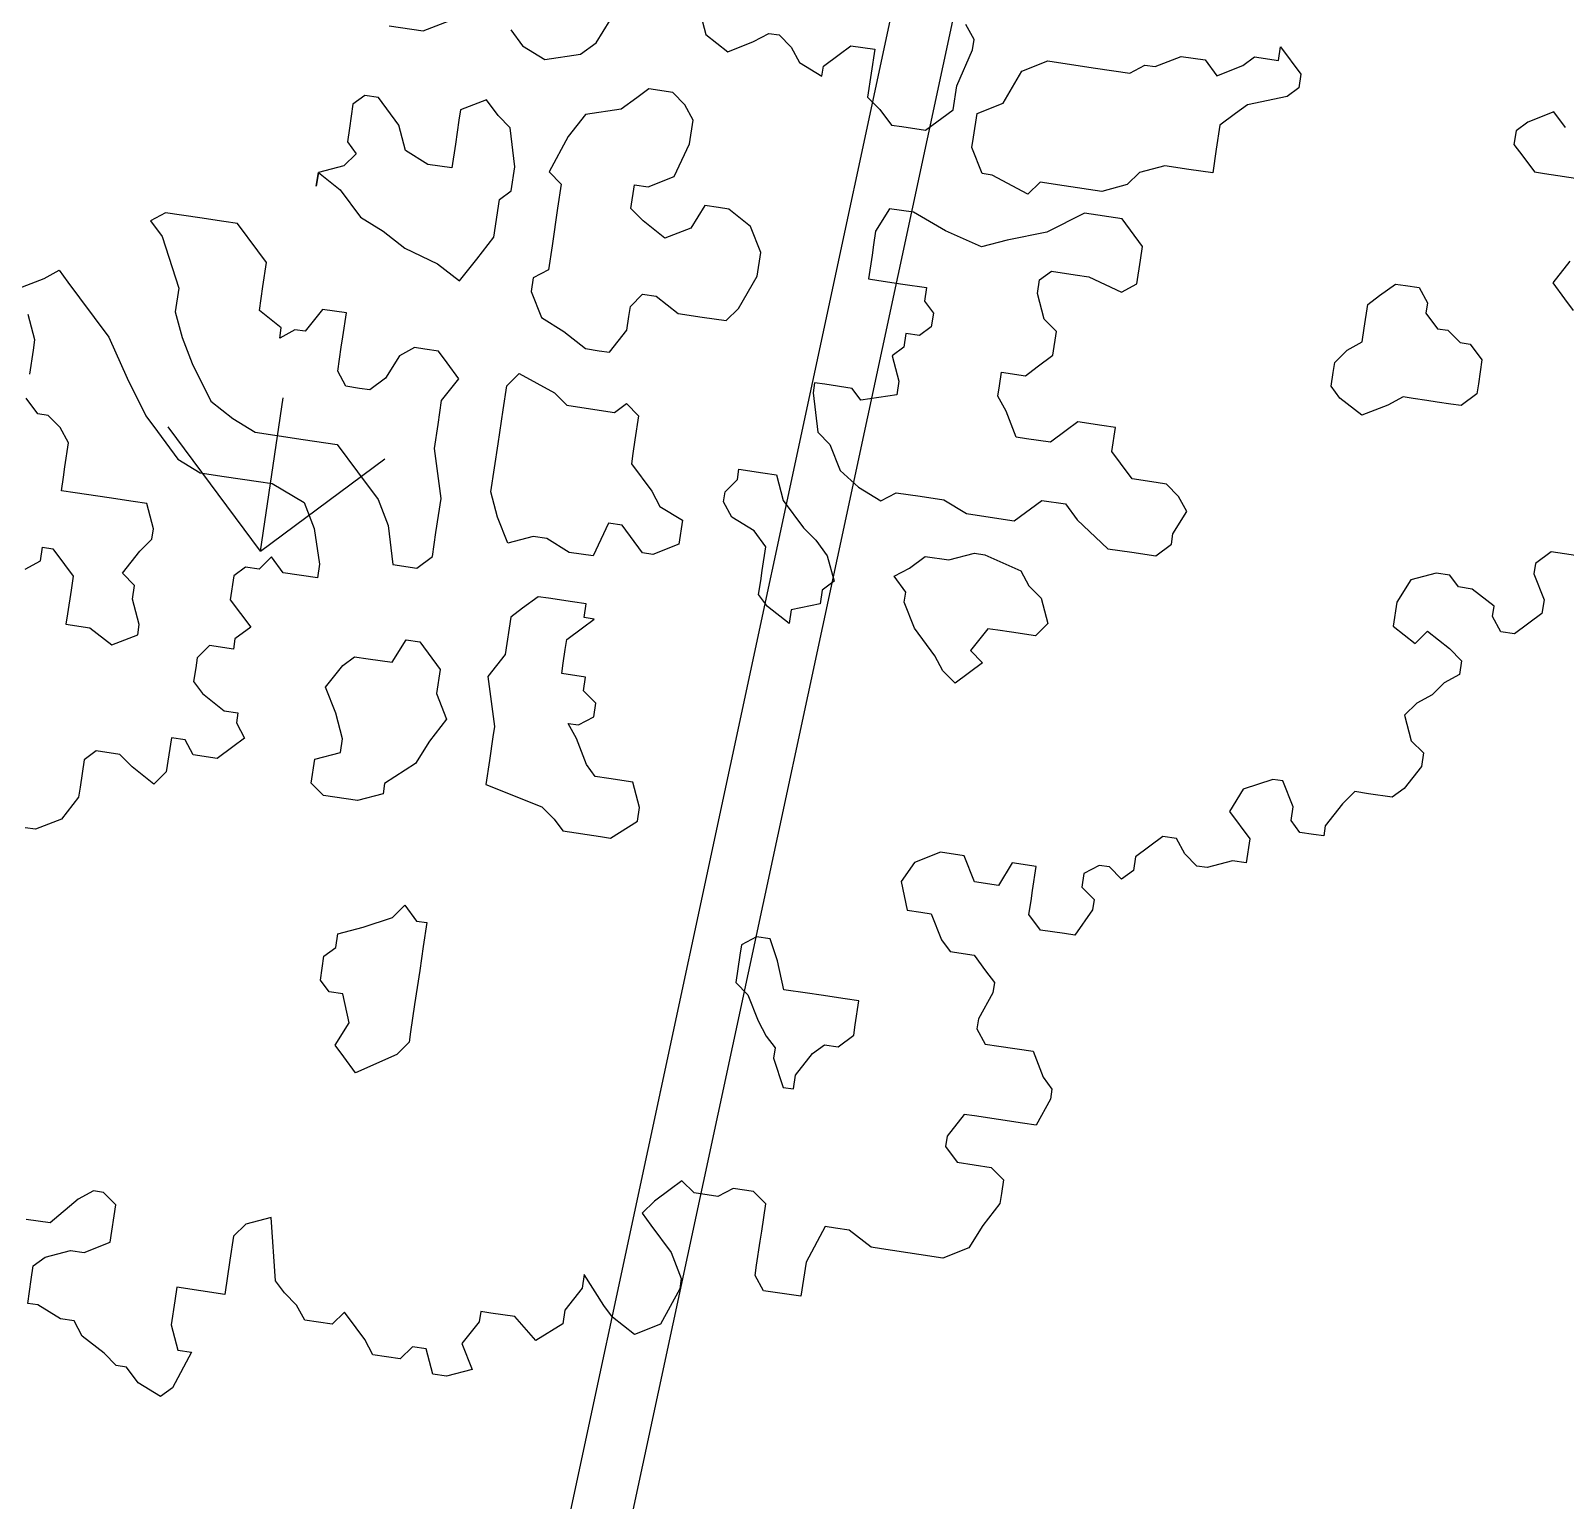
# Model space of a CAD drawing. Header units: millimetres. Extents: x 338 to 506, y 179 to 335.
# Drawn here: x 349.033 to 352.808, y 227.594 to 231.208 of the extents above; entities that cross this region are included whole.
import ezdxf

# ---------------------------------------------------------------- set-up
doc = ezdxf.new("R2010")
doc.units = ezdxf.units.MM
for name, color, linetype in [('ANDEN', 251, 'Continuous'), ('ARBOL-TOP', 3, 'Continuous'), ('MUROS', 32, 'Continuous')]:
    doc.layers.add(name, color=color, linetype=linetype)

# ---------------------------------------------------------------- blocks, each defined once
blk = doc.blocks.new('*X894')
at = {"color": 0}
for p, q in [((41.2634, 142.7845), (41.5328, 143.0539)), ((41.2634, 142.7845), (41.5328, 142.5151)), ((41.2634, 142.7845), (41.6444, 142.7845)), ((40.0947, 141.6158), (40.0959, 141.617))]:
    blk.add_line(p, q, dxfattribs=at)
blk = doc.blocks.new('ARBOLITO')
at = {"linetype": 'ByBlock'}
for points in [[(463.30395, 69.09244), (463.29563, 69.10075), (463.28109, 69.09244), (463.27486, 69.08621), (463.27486, 69.07789), (463.28109, 69.07166), (463.2894, 69.06335), (463.29563, 69.06335), (463.31849, 69.06335)], [(463.31849, 69.01348), (463.31018, 68.99893), (463.31849, 68.99062), (463.32472, 68.98439)], [(463.35589, 68.83894), (463.33304, 68.83894), (463.32472, 68.83062), (463.32472, 68.82439), (463.33304, 68.80985), (463.33304, 68.80153), (463.31849, 68.78699), (463.31018, 68.78699), (463.30395, 68.7953), (463.30395, 68.80153), (463.2894, 68.80985), (463.28109, 68.80985), (463.27486, 68.81608), (463.26654, 68.81608), (463.252, 68.80985), (463.24576, 68.7953), (463.24576, 68.78076), (463.26031, 68.77244), (463.26654, 68.78076), (463.28109, 68.77244), (463.2894, 68.76621), (463.2894, 68.7579), (463.28109, 68.75167), (463.27486, 68.74335), (463.26654, 68.73712), (463.26031, 68.72881), (463.26654, 68.71426), (463.27486, 68.70803), (463.27486, 68.69972), (463.26654, 68.68517), (463.26031, 68.67894), (463.24576, 68.67894), (463.23745, 68.67894), (463.23122, 68.67063), (463.22291, 68.65608), (463.22291, 68.64985), (463.21667, 68.64985), (463.20836, 68.64985), (463.20213, 68.65608), (463.20213, 68.66439), (463.19382, 68.67894), (463.18758, 68.67894), (463.17096, 68.67063), (463.16473, 68.65608), (463.17927, 68.64154), (463.17927, 68.62699), (463.17096, 68.62699), (463.15642, 68.62076), (463.15018, 68.62076), (463.14187, 68.62699), (463.13564, 68.6353), (463.12733, 68.6353), (463.11278, 68.62076), (463.11278, 68.61245), (463.10655, 68.60621), (463.09823, 68.61245), (463.092, 68.61245), (463.08369, 68.60621), (463.08369, 68.5979), (463.092, 68.59167), (463.092, 68.58543), (463.08369, 68.56881), (463.07746, 68.56881), (463.06291, 68.56881), (463.0546, 68.57712), (463.0546, 68.58543), (463.0546, 68.59167), (463.0546, 68.60621), (463.04005, 68.60621), (463.03382, 68.59167), (463.01927, 68.59167), (463.01096, 68.60621), (462.99642, 68.60621), (462.98187, 68.5979), (462.97564, 68.58543), (462.98187, 68.56881), (462.99018, 68.56881), (462.99642, 68.56881), (463.00473, 68.55427), (463.01096, 68.54803), (463.02551, 68.54803), (463.03382, 68.53972), (463.04005, 68.53349), (463.04005, 68.52725), (463.03382, 68.51063), (463.03382, 68.5044), (463.04005, 68.49608), (463.04837, 68.49608), (463.06914, 68.49608), (463.07746, 68.48154), (463.08369, 68.47531), (463.08369, 68.46907), (463.07746, 68.45245), (463.06914, 68.45245), (463.0546, 68.45245), (463.04005, 68.45245), (463.03382, 68.45245), (463.02551, 68.4379), (463.02551, 68.43167), (463.03382, 68.42336), (463.0546, 68.42336), (463.06291, 68.41712), (463.06291, 68.40881), (463.06291, 68.40258), (463.0546, 68.38803), (463.04837, 68.37349), (463.03382, 68.36518), (463.01927, 68.36518), (462.99642, 68.36518), (462.99018, 68.36518), (462.97564, 68.37349), (462.96733, 68.37349), (462.96109, 68.37349), (462.95278, 68.35063), (462.95278, 68.32985), (462.92993, 68.32985), (462.92369, 68.33816), (462.92369, 68.3444), (462.92369, 68.35894), (462.92369, 68.36518), (462.92369, 68.3818), (462.91538, 68.38803), (462.90291, 68.38803), (462.8946, 68.3818), (462.88006, 68.3818), (462.87174, 68.38803), (462.86551, 68.3818), (462.8572, 68.37349), (462.85097, 68.36518), (462.8572, 68.35894), (462.87174, 68.3444), (462.88006, 68.32985), (462.88006, 68.32362), (462.87174, 68.30076), (462.8572, 68.29245), (462.84265, 68.30076), (462.83642, 68.307), (462.82187, 68.32362), (462.82187, 68.31531), (462.81356, 68.30076), (462.81356, 68.29245), (462.79902, 68.27998), (462.78447, 68.29245), (462.76993, 68.29245), (462.76369, 68.29245), (462.76369, 68.28622), (462.75538, 68.27167), (462.76369, 68.25713), (462.74915, 68.25089), (462.74084, 68.25089), (462.7346, 68.26544), (462.72629, 68.26544), (462.72006, 68.25713), (462.70343, 68.25713), (462.6972, 68.26544), (462.69097, 68.27167), (462.68266, 68.27998), (462.67642, 68.27167), (462.6598, 68.27167), (462.65357, 68.27998), (462.64525, 68.28622), (462.63902, 68.29245), (462.63071, 68.32985), (462.61616, 68.32362), (462.60993, 68.31531), (462.60993, 68.30076), (462.60993, 68.27998), (462.59538, 68.27998), (462.58084, 68.27998), (462.58084, 68.27167), (462.58084, 68.25713), (462.58707, 68.24258), (462.59538, 68.24258), (462.58707, 68.21972), (462.58084, 68.21349), (462.56629, 68.21972), (462.55798, 68.22804), (462.55175, 68.22804), (462.54344, 68.23427), (462.52889, 68.24258), (462.52266, 68.25089), (462.51435, 68.25089), (462.4998, 68.25713), (462.49357, 68.25713), (462.49357, 68.27167), (462.49357, 68.27998), (462.4998, 68.28622), (462.51435, 68.29245), (462.52266, 68.29245), (462.5372, 68.30076), (462.5372, 68.32362), (462.52889, 68.32985), (462.52266, 68.32985), (462.51435, 68.32362), (462.4998, 68.307), (462.48526, 68.307)], [(463.30395, 69.09244), (463.29563, 69.10075), (463.28109, 69.09244), (463.27486, 69.08621), (463.27486, 69.07789), (463.28109, 69.07166), (463.2894, 69.06335), (463.29563, 69.06335), (463.31849, 69.06335)], [(463.31849, 69.01348), (463.31018, 68.99893), (463.31849, 68.99062), (463.32472, 68.98439)], [(463.35589, 68.83894), (463.33304, 68.83894), (463.32472, 68.83062), (463.32472, 68.82439), (463.33304, 68.80985), (463.33304, 68.80153), (463.31849, 68.78699), (463.31018, 68.78699), (463.30395, 68.7953), (463.30395, 68.80153), (463.2894, 68.80985), (463.28109, 68.80985), (463.27486, 68.81608), (463.26654, 68.81608), (463.252, 68.80985), (463.24576, 68.7953), (463.24576, 68.78076), (463.26031, 68.77244), (463.26654, 68.78076), (463.28109, 68.77244), (463.2894, 68.76621), (463.2894, 68.7579), (463.28109, 68.75167), (463.27486, 68.74335), (463.26654, 68.73712), (463.26031, 68.72881), (463.26654, 68.71426), (463.27486, 68.70803), (463.27486, 68.69972), (463.26654, 68.68517), (463.26031, 68.67894), (463.24576, 68.67894), (463.23745, 68.67894), (463.23122, 68.67063), (463.22291, 68.65608), (463.22291, 68.64985), (463.21667, 68.64985), (463.20836, 68.64985), (463.20213, 68.65608), (463.20213, 68.66439), (463.19382, 68.67894), (463.18758, 68.67894), (463.17096, 68.67063), (463.16473, 68.65608), (463.17927, 68.64154), (463.17927, 68.62699), (463.17096, 68.62699), (463.15642, 68.62076), (463.15018, 68.62076), (463.14187, 68.62699), (463.13564, 68.6353), (463.12733, 68.6353), (463.11278, 68.62076), (463.11278, 68.61245), (463.10655, 68.60621), (463.09823, 68.61245), (463.092, 68.61245), (463.08369, 68.60621), (463.08369, 68.5979), (463.092, 68.59167), (463.092, 68.58543), (463.08369, 68.56881), (463.07746, 68.56881), (463.06291, 68.56881), (463.0546, 68.57712), (463.0546, 68.58543), (463.0546, 68.59167), (463.0546, 68.60621), (463.04005, 68.60621), (463.03382, 68.59167), (463.01927, 68.59167), (463.01096, 68.60621), (462.99642, 68.60621), (462.98187, 68.5979), (462.97564, 68.58543), (462.98187, 68.56881), (462.99018, 68.56881), (462.99642, 68.56881), (463.00473, 68.55427), (463.01096, 68.54803), (463.02551, 68.54803), (463.03382, 68.53972), (463.04005, 68.53349), (463.04005, 68.52725), (463.03382, 68.51063), (463.03382, 68.5044), (463.04005, 68.49608), (463.04837, 68.49608), (463.06914, 68.49608), (463.07746, 68.48154), (463.08369, 68.47531), (463.08369, 68.46907), (463.07746, 68.45245), (463.06914, 68.45245), (463.0546, 68.45245), (463.04005, 68.45245), (463.03382, 68.45245), (463.02551, 68.4379), (463.02551, 68.43167), (463.03382, 68.42336), (463.0546, 68.42336), (463.06291, 68.41712), (463.06291, 68.40881), (463.06291, 68.40258), (463.0546, 68.38803), (463.04837, 68.37349), (463.03382, 68.36518), (463.01927, 68.36518), (462.99642, 68.36518), (462.99018, 68.36518), (462.97564, 68.37349), (462.96733, 68.37349), (462.96109, 68.37349), (462.95278, 68.35063), (462.95278, 68.32985), (462.92993, 68.32985), (462.92369, 68.33816), (462.92369, 68.3444), (462.92369, 68.35894), (462.92369, 68.36518), (462.92369, 68.3818), (462.91538, 68.38803), (462.90291, 68.38803), (462.8946, 68.3818), (462.88006, 68.3818), (462.87174, 68.38803), (462.86551, 68.3818), (462.8572, 68.37349), (462.85097, 68.36518), (462.8572, 68.35894), (462.87174, 68.3444), (462.88006, 68.32985), (462.88006, 68.32362), (462.87174, 68.30076), (462.8572, 68.29245), (462.84265, 68.30076), (462.83642, 68.307), (462.82187, 68.32362), (462.82187, 68.31531), (462.81356, 68.30076), (462.81356, 68.29245), (462.79902, 68.27998), (462.78447, 68.29245), (462.76993, 68.29245), (462.76369, 68.29245), (462.76369, 68.28622), (462.75538, 68.27167), (462.76369, 68.25713), (462.74915, 68.25089), (462.74084, 68.25089), (462.7346, 68.26544), (462.72629, 68.26544), (462.72006, 68.25713), (462.70343, 68.25713), (462.6972, 68.26544), (462.69097, 68.27167), (462.68266, 68.27998), (462.67642, 68.27167), (462.6598, 68.27167), (462.65357, 68.27998), (462.64525, 68.28622), (462.63902, 68.29245), (462.63071, 68.32985), (462.61616, 68.32362), (462.60993, 68.31531), (462.60993, 68.30076), (462.60993, 68.27998), (462.59538, 68.27998), (462.58084, 68.27998), (462.58084, 68.27167), (462.58084, 68.25713), (462.58707, 68.24258), (462.59538, 68.24258), (462.58707, 68.21972), (462.58084, 68.21349), (462.56629, 68.21972), (462.55798, 68.22804), (462.55175, 68.22804), (462.54344, 68.23427), (462.52889, 68.24258), (462.52266, 68.25089), (462.51435, 68.25089), (462.4998, 68.25713), (462.49357, 68.25713), (462.49357, 68.27167), (462.49357, 68.27998), (462.4998, 68.28622), (462.51435, 68.29245), (462.52266, 68.29245), (462.5372, 68.30076), (462.5372, 68.32362), (462.52889, 68.32985), (462.52266, 68.32985), (462.51435, 68.32362), (462.4998, 68.307), (462.48526, 68.307)], [(462.59538, 69.0488), (462.61616, 69.0488), (462.63071, 69.05712)], [(462.66811, 69.05712), (462.67642, 69.0488), (462.69097, 69.04257), (462.71175, 69.0488), (462.72006, 69.05712), (462.72629, 69.07166)], [(462.77824, 69.08621), (462.78447, 69.07166), (462.79902, 69.06335), (462.81356, 69.07166), (462.82187, 69.07789), (462.82811, 69.07789), (462.83642, 69.07166), (462.84265, 69.06335), (462.8572, 69.05712), (462.8572, 69.06335), (462.86551, 69.07166), (462.87174, 69.07789), (462.88629, 69.07789), (462.88629, 69.06335), (462.88629, 69.0488), (462.8946, 69.04257), (462.90291, 69.03426), (462.90915, 69.03426), (462.92369, 69.03426), (462.93824, 69.0488), (462.93824, 69.06335), (462.94447, 69.08621), (462.94447, 69.09244), (462.93824, 69.10075)], [(462.59538, 69.0488), (462.61616, 69.0488), (462.63071, 69.05712)], [(462.66811, 69.05712), (462.67642, 69.0488), (462.69097, 69.04257), (462.71175, 69.0488), (462.72006, 69.05712), (462.72629, 69.07166)], [(462.77824, 69.08621), (462.78447, 69.07166), (462.79902, 69.06335), (462.81356, 69.07166), (462.82187, 69.07789), (462.82811, 69.07789), (462.83642, 69.07166), (462.84265, 69.06335), (462.8572, 69.05712), (462.8572, 69.06335), (462.86551, 69.07166), (462.87174, 69.07789), (462.88629, 69.07789), (462.88629, 69.06335), (462.88629, 69.0488), (462.8946, 69.04257), (462.90291, 69.03426), (462.90915, 69.03426), (462.92369, 69.03426), (462.93824, 69.0488), (462.93824, 69.06335), (462.94447, 69.08621), (462.94447, 69.09244), (462.93824, 69.10075)], [(462.96109, 69.01348), (462.95278, 69.02802), (462.95278, 69.03426), (462.95278, 69.0488), (462.96733, 69.05712), (462.97564, 69.07789), (462.99018, 69.08621), (463.00473, 69.08621), (463.01927, 69.08621), (463.04005, 69.08621), (463.04837, 69.09244), (463.0546, 69.09244), (463.06914, 69.10075), (463.08369, 69.10075), (463.092, 69.09244), (463.10655, 69.10075), (463.11278, 69.10698), (463.12733, 69.10698), (463.12733, 69.1153), (463.14187, 69.10075), (463.14187, 69.09244), (463.13564, 69.08621), (463.11278, 69.07789), (463.10655, 69.07166), (463.09823, 69.06335), (463.09823, 69.0488), (463.09823, 69.03426), (463.08369, 69.03426), (463.06914, 69.03426), (463.0546, 69.02802), (463.04837, 69.01971), (463.03382, 69.01348), (463.01096, 69.01348), (462.99642, 69.01348), (462.99018, 69.00517), (462.96733, 69.01348), (462.96109, 69.01348), (462.96109, 69.01348)], [(462.96109, 69.01348), (462.95278, 69.02802), (462.95278, 69.03426), (462.95278, 69.0488), (462.96733, 69.05712), (462.97564, 69.07789), (462.99018, 69.08621), (463.00473, 69.08621), (463.01927, 69.08621), (463.04005, 69.08621), (463.04837, 69.09244), (463.0546, 69.09244), (463.06914, 69.10075), (463.08369, 69.10075), (463.092, 69.09244), (463.10655, 69.10075), (463.11278, 69.10698), (463.12733, 69.10698), (463.12733, 69.1153), (463.14187, 69.10075), (463.14187, 69.09244), (463.13564, 69.08621), (463.11278, 69.07789), (463.10655, 69.07166), (463.09823, 69.06335), (463.09823, 69.0488), (463.09823, 69.03426), (463.08369, 69.03426), (463.06914, 69.03426), (463.0546, 69.02802), (463.04837, 69.01971), (463.03382, 69.01348), (463.01096, 69.01348), (462.99642, 69.01348), (462.99018, 69.00517), (462.96733, 69.01348), (462.96109, 69.01348)], [(462.70343, 68.90335), (462.71175, 68.88881), (462.72629, 68.88257), (462.74084, 68.87426), (462.74915, 68.87426), (462.75538, 68.87426), (462.76369, 68.88881), (462.76369, 68.89712), (462.76369, 68.90335), (462.76993, 68.91166), (462.77824, 68.91166), (462.79278, 68.90335), (462.80733, 68.90335), (462.82187, 68.90335), (462.82811, 68.91166), (462.83642, 68.93244), (462.83642, 68.94699), (462.82811, 68.96153), (462.81356, 68.96984), (462.80733, 68.96984), (462.79902, 68.96984), (462.79278, 68.9553), (462.77824, 68.94699), (462.76369, 68.9553), (462.75538, 68.96153), (462.75538, 68.97608), (462.76369, 68.97608), (462.77824, 68.98439), (462.78447, 69.00517), (462.78447, 69.01971), (462.77824, 69.02802), (462.76993, 69.03426), (462.75538, 69.03426), (462.74915, 69.02802), (462.74084, 69.01971), (462.72006, 69.01348), (462.71175, 68.99893), (462.70343, 68.97608), (462.71175, 68.96984), (462.71175, 68.9553), (462.71175, 68.93244), (462.71175, 68.9179), (462.70343, 68.91166), (462.70343, 68.90335), (462.70343, 68.90335)], [(462.70343, 68.90335), (462.71175, 68.88881), (462.72629, 68.88257), (462.74084, 68.87426), (462.74915, 68.87426), (462.75538, 68.87426), (462.76369, 68.88881), (462.76369, 68.89712), (462.76369, 68.90335), (462.76993, 68.91166), (462.77824, 68.91166), (462.79278, 68.90335), (462.80733, 68.90335), (462.82187, 68.90335), (462.82811, 68.91166), (462.83642, 68.93244), (462.83642, 68.94699), (462.82811, 68.96153), (462.81356, 68.96984), (462.80733, 68.96984), (462.79902, 68.96984), (462.79278, 68.9553), (462.77824, 68.94699), (462.76369, 68.9553), (462.75538, 68.96153), (462.75538, 68.97608), (462.76369, 68.97608), (462.77824, 68.98439), (462.78447, 69.00517), (462.78447, 69.01971), (462.77824, 69.02802), (462.76993, 69.03426), (462.75538, 69.03426), (462.74915, 69.02802), (462.74084, 69.01971), (462.72006, 69.01348), (462.71175, 68.99893), (462.70343, 68.97608), (462.71175, 68.96984), (462.71175, 68.9553), (462.71175, 68.93244), (462.71175, 68.9179), (462.70343, 68.91166), (462.70343, 68.90335)], [(462.56629, 68.9553), (462.58084, 68.94699), (462.59538, 68.93244), (462.60993, 68.92621), (462.62447, 68.9179), (462.64525, 68.91166), (462.6598, 68.90335), (462.66811, 68.9179), (462.67642, 68.93244), (462.67642, 68.9553), (462.68266, 68.96153), (462.68266, 68.97608), (462.67642, 68.99893), (462.66811, 69.00517), (462.6598, 69.01348), (462.64525, 69.00517), (462.64525, 68.99893), (462.64525, 68.98439), (462.64525, 68.96984), (462.63071, 68.96984), (462.61616, 68.97608), (462.60993, 68.99062), (462.59538, 69.00517), (462.58707, 69.00517), (462.58084, 68.99893), (462.58084, 68.98439), (462.58084, 68.97608), (462.58707, 68.96984), (462.58084, 68.96153), (462.56629, 68.9553), (462.56629, 68.94699), (462.56629, 68.9553), (462.56629, 68.9553)], [(462.56629, 68.9553), (462.58084, 68.94699), (462.59538, 68.93244), (462.60993, 68.92621), (462.62447, 68.9179), (462.64525, 68.91166), (462.6598, 68.90335), (462.66811, 68.9179), (462.67642, 68.93244), (462.67642, 68.9553), (462.68266, 68.96153), (462.68266, 68.97608), (462.67642, 68.99893), (462.66811, 69.00517), (462.6598, 69.01348), (462.64525, 69.00517), (462.64525, 68.99893), (462.64525, 68.98439), (462.64525, 68.96984), (462.63071, 68.96984), (462.61616, 68.97608), (462.60993, 68.99062), (462.59538, 69.00517), (462.58707, 69.00517), (462.58084, 68.99893), (462.58084, 68.98439), (462.58084, 68.97608), (462.58707, 68.96984), (462.58084, 68.96153), (462.56629, 68.9553), (462.56629, 68.94699), (462.56629, 68.9553)], [(462.90915, 68.86803), (462.90291, 68.87426), (462.88629, 68.87426), (462.88006, 68.87426), (462.88006, 68.86803), (462.88629, 68.84517), (462.8946, 68.83894), (462.90291, 68.82439), (462.91538, 68.81608), (462.92993, 68.80985), (462.93824, 68.81608), (462.95278, 68.81608), (462.96733, 68.81608), (462.98187, 68.80985), (462.99642, 68.80985), (463.01096, 68.80985), (463.02551, 68.82439), (463.04005, 68.82439), (463.04837, 68.81608), (463.06914, 68.80153), (463.08369, 68.80153), (463.09823, 68.80153), (463.10655, 68.80985), (463.10655, 68.81608), (463.11278, 68.83062), (463.10655, 68.83894), (463.09823, 68.84517), (463.092, 68.84517), (463.07746, 68.84517), (463.06914, 68.85348), (463.06291, 68.85972), (463.06291, 68.87426), (463.0546, 68.87426), (463.04005, 68.87426), (463.03382, 68.86803), (463.02551, 68.85972), (463.01096, 68.85972), (463.00473, 68.85972), (462.99642, 68.87426), (462.99018, 68.88257), (462.99018, 68.88881), (462.99018, 68.89712), (463.00473, 68.89712), (463.01096, 68.90335), (463.01927, 68.91166), (463.01927, 68.92621), (463.01096, 68.93244), (463.00473, 68.94699), (463.00473, 68.9553), (463.01096, 68.96153), (463.02551, 68.96153), (463.03382, 68.96153), (463.0546, 68.9553), (463.06291, 68.96153), (463.06291, 68.97608), (463.06291, 68.98439), (463.04837, 68.99893), (463.02551, 68.99893), (463.00473, 68.98439), (462.98187, 68.97608), (462.96733, 68.96984), (462.94447, 68.97608), (462.92369, 68.98439), (462.90915, 68.98439), (462.90291, 68.96984), (462.90291, 68.96153), (462.90291, 68.9553), (462.90291, 68.94075), (462.90915, 68.94075), (462.92369, 68.94075), (462.93824, 68.94075), (462.93824, 68.93244), (462.94447, 68.92621), (462.94447, 68.9179), (462.93824, 68.91166), (462.92993, 68.91166), (462.92993, 68.90335), (462.92369, 68.89712), (462.92993, 68.88257), (462.92993, 68.87426), (462.90915, 68.86803), (462.90915, 68.86803)], [(462.90915, 68.86803), (462.90291, 68.87426), (462.88629, 68.87426), (462.88006, 68.87426), (462.88006, 68.86803), (462.88629, 68.84517), (462.8946, 68.83894), (462.90291, 68.82439), (462.91538, 68.81608), (462.92993, 68.80985), (462.93824, 68.81608), (462.95278, 68.81608), (462.96733, 68.81608), (462.98187, 68.80985), (462.99642, 68.80985), (463.01096, 68.80985), (463.02551, 68.82439), (463.04005, 68.82439), (463.04837, 68.81608), (463.06914, 68.80153), (463.08369, 68.80153), (463.09823, 68.80153), (463.10655, 68.80985), (463.10655, 68.81608), (463.11278, 68.83062), (463.10655, 68.83894), (463.09823, 68.84517), (463.092, 68.84517), (463.07746, 68.84517), (463.06914, 68.85348), (463.06291, 68.85972), (463.06291, 68.87426), (463.0546, 68.87426), (463.04005, 68.87426), (463.03382, 68.86803), (463.02551, 68.85972), (463.01096, 68.85972), (463.00473, 68.85972), (462.99642, 68.87426), (462.99018, 68.88257), (462.99018, 68.88881), (462.99018, 68.89712), (463.00473, 68.89712), (463.01096, 68.90335), (463.01927, 68.91166), (463.01927, 68.92621), (463.01096, 68.93244), (463.00473, 68.94699), (463.00473, 68.9553), (463.01096, 68.96153), (463.02551, 68.96153), (463.03382, 68.96153), (463.0546, 68.9553), (463.06291, 68.96153), (463.06291, 68.97608), (463.06291, 68.98439), (463.04837, 68.99893), (463.02551, 68.99893), (463.00473, 68.98439), (462.98187, 68.97608), (462.96733, 68.96984), (462.94447, 68.97608), (462.92369, 68.98439), (462.90915, 68.98439), (462.90291, 68.96984), (462.90291, 68.96153), (462.90291, 68.9553), (462.90291, 68.94075), (462.90915, 68.94075), (462.92369, 68.94075), (462.93824, 68.94075), (462.93824, 68.93244), (462.94447, 68.92621), (462.94447, 68.9179), (462.93824, 68.91166), (462.92993, 68.91166), (462.92993, 68.90335), (462.92369, 68.89712), (462.92993, 68.88257), (462.92993, 68.87426), (462.90915, 68.86803)], [(463.23745, 68.9179), (463.23122, 68.9179), (463.22291, 68.91166), (463.20836, 68.90335), (463.19382, 68.91166), (463.18758, 68.9179), (463.18758, 68.92621), (463.18758, 68.93244), (463.19382, 68.94075), (463.20213, 68.94699), (463.20213, 68.9553), (463.20213, 68.96984), (463.20836, 68.97608), (463.21667, 68.98439), (463.22291, 68.98439), (463.23122, 68.98439), (463.23745, 68.97608), (463.23745, 68.96984), (463.24576, 68.96153), (463.252, 68.96153), (463.26031, 68.9553), (463.26654, 68.9553), (463.27486, 68.94699), (463.27486, 68.93244), (463.27486, 68.92621), (463.26654, 68.9179), (463.26031, 68.9179), (463.252, 68.9179), (463.24576, 68.9179), (463.23745, 68.9179), (463.23745, 68.9179)], [(463.23745, 68.9179), (463.23122, 68.9179), (463.22291, 68.91166), (463.20836, 68.90335), (463.19382, 68.91166), (463.18758, 68.9179), (463.18758, 68.92621), (463.18758, 68.93244), (463.19382, 68.94075), (463.20213, 68.94699), (463.20213, 68.9553), (463.20213, 68.96984), (463.20836, 68.97608), (463.21667, 68.98439), (463.22291, 68.98439), (463.23122, 68.98439), (463.23745, 68.97608), (463.23745, 68.96984), (463.24576, 68.96153), (463.252, 68.96153), (463.26031, 68.9553), (463.26654, 68.9553), (463.27486, 68.94699), (463.27486, 68.93244), (463.27486, 68.92621), (463.26654, 68.9179), (463.26031, 68.9179), (463.252, 68.9179), (463.24576, 68.9179), (463.23745, 68.9179)], [(462.47071, 68.91166), (462.47902, 68.90335), (462.49357, 68.87426), (462.49357, 68.85972), (462.4998, 68.84517), (462.50811, 68.83062), (462.52266, 68.80985), (462.5372, 68.80153), (462.55175, 68.7953), (462.58084, 68.7953), (462.60162, 68.7953), (462.61616, 68.78076), (462.63071, 68.76621), (462.63902, 68.75167), (462.64525, 68.72881), (462.6598, 68.72881), (462.66811, 68.73712), (462.66811, 68.75167), (462.66811, 68.77244), (462.6598, 68.80153), (462.6598, 68.81608), (462.6598, 68.83062), (462.66811, 68.84517), (462.6598, 68.85348), (462.65357, 68.85972), (462.64525, 68.85972), (462.63902, 68.85972), (462.63071, 68.85348), (462.62447, 68.83894), (462.61616, 68.83062), (462.60993, 68.83062), (462.60162, 68.83062), (462.59538, 68.83894), (462.59538, 68.85348), (462.59538, 68.85972), (462.59538, 68.87426), (462.58084, 68.87426), (462.57253, 68.85972), (462.56629, 68.85972), (462.55798, 68.85348), (462.55798, 68.85972), (462.54344, 68.86803), (462.54344, 68.88257), (462.54344, 68.89712), (462.5372, 68.90335), (462.52266, 68.9179), (462.51435, 68.9179), (462.4998, 68.9179), (462.47902, 68.9179), (462.47071, 68.91166), (462.47071, 68.91166)], [(462.47071, 68.91166), (462.47902, 68.90335), (462.49357, 68.87426), (462.49357, 68.85972), (462.4998, 68.84517), (462.50811, 68.83062), (462.52266, 68.80985), (462.5372, 68.80153), (462.55175, 68.7953), (462.58084, 68.7953), (462.60162, 68.7953), (462.61616, 68.78076), (462.63071, 68.76621), (462.63902, 68.75167), (462.64525, 68.72881), (462.6598, 68.72881), (462.66811, 68.73712), (462.66811, 68.75167), (462.66811, 68.77244), (462.6598, 68.80153), (462.6598, 68.81608), (462.6598, 68.83062), (462.66811, 68.84517), (462.6598, 68.85348), (462.65357, 68.85972), (462.64525, 68.85972), (462.63902, 68.85972), (462.63071, 68.85348), (462.62447, 68.83894), (462.61616, 68.83062), (462.60993, 68.83062), (462.60162, 68.83062), (462.59538, 68.83894), (462.59538, 68.85348), (462.59538, 68.85972), (462.59538, 68.87426), (462.58084, 68.87426), (462.57253, 68.85972), (462.56629, 68.85972), (462.55798, 68.85348), (462.55798, 68.85972), (462.54344, 68.86803), (462.54344, 68.88257), (462.54344, 68.89712), (462.5372, 68.90335), (462.52266, 68.9179), (462.51435, 68.9179), (462.4998, 68.9179), (462.47902, 68.9179), (462.47071, 68.91166)], [(462.42708, 68.69348), (462.43539, 68.69972), (462.43539, 68.70803), (462.44162, 68.70803), (462.44993, 68.69972), (462.45617, 68.69348), (462.45617, 68.68517), (462.45617, 68.67063), (462.45617, 68.66439), (462.47071, 68.66439), (462.48526, 68.65608), (462.4998, 68.66439), (462.4998, 68.67063), (462.49357, 68.68517), (462.49357, 68.69348), (462.48526, 68.69972), (462.49357, 68.71426), (462.4998, 68.72257), (462.4998, 68.72881), (462.49357, 68.74335), (462.48526, 68.74335), (462.47071, 68.74335), (462.44993, 68.74335), (462.44162, 68.74335), (462.44162, 68.75167), (462.44162, 68.7579), (462.44162, 68.77244), (462.43539, 68.78076), (462.42708, 68.78699), (462.42084, 68.78699), (462.41253, 68.7953)], [(462.41253, 68.80985), (462.41253, 68.82439), (462.41253, 68.83062), (462.4063, 68.84517)], [(462.39798, 68.85972), (462.41253, 68.86803), (462.42084, 68.87426), (462.42708, 68.86803), (462.43539, 68.85972), (462.45617, 68.83894), (462.47071, 68.81608), (462.48526, 68.7953), (462.49357, 68.78699), (462.50811, 68.77244), (462.52266, 68.76621), (462.5372, 68.76621), (462.55798, 68.76621), (462.56629, 68.76621), (462.58707, 68.7579), (462.59538, 68.74335), (462.60162, 68.72257), (462.60162, 68.71426), (462.58084, 68.71426), (462.57253, 68.72257), (462.56629, 68.71426), (462.55798, 68.71426), (462.55175, 68.70803), (462.55175, 68.69348), (462.56629, 68.67894), (462.55798, 68.67063), (462.55798, 68.66439), (462.54344, 68.66439), (462.5372, 68.65608), (462.5372, 68.64985), (462.5372, 68.64154), (462.54344, 68.6353), (462.55798, 68.62699), (462.56629, 68.62699), (462.56629, 68.62076), (462.57253, 68.61245), (462.56629, 68.60621), (462.55798, 68.5979), (462.54344, 68.5979), (462.5372, 68.60621), (462.52889, 68.60621), (462.52889, 68.58543), (462.52266, 68.57712), (462.50811, 68.58543), (462.4998, 68.59167), (462.48526, 68.59167), (462.47902, 68.58543), (462.47902, 68.56881), (462.47902, 68.56258), (462.47071, 68.54803), (462.45617, 68.53972), (462.44993, 68.53972)], [(462.42708, 68.69348), (462.43539, 68.69972), (462.43539, 68.70803), (462.44162, 68.70803), (462.44993, 68.69972), (462.45617, 68.69348), (462.45617, 68.68517), (462.45617, 68.67063), (462.45617, 68.66439), (462.47071, 68.66439), (462.48526, 68.65608), (462.4998, 68.66439), (462.4998, 68.67063), (462.49357, 68.68517), (462.49357, 68.69348), (462.48526, 68.69972), (462.49357, 68.71426), (462.4998, 68.72257), (462.4998, 68.72881), (462.49357, 68.74335), (462.48526, 68.74335), (462.47071, 68.74335), (462.44993, 68.74335), (462.44162, 68.74335), (462.44162, 68.75167), (462.44162, 68.7579), (462.44162, 68.77244), (462.43539, 68.78076), (462.42708, 68.78699), (462.42084, 68.78699), (462.41253, 68.7953)], [(462.41253, 68.80985), (462.41253, 68.82439), (462.41253, 68.83062), (462.4063, 68.84517)], [(462.39798, 68.85972), (462.41253, 68.86803), (462.42084, 68.87426), (462.42708, 68.86803), (462.43539, 68.85972), (462.45617, 68.83894), (462.47071, 68.81608), (462.48526, 68.7953), (462.49357, 68.78699), (462.50811, 68.77244), (462.52266, 68.76621), (462.5372, 68.76621), (462.55798, 68.76621), (462.56629, 68.76621), (462.58707, 68.7579), (462.59538, 68.74335), (462.60162, 68.72257), (462.60162, 68.71426), (462.58084, 68.71426), (462.57253, 68.72257), (462.56629, 68.71426), (462.55798, 68.71426), (462.55175, 68.70803), (462.55175, 68.69348), (462.56629, 68.67894), (462.55798, 68.67063), (462.55798, 68.66439), (462.54344, 68.66439), (462.5372, 68.65608), (462.5372, 68.64985), (462.5372, 68.64154), (462.54344, 68.6353), (462.55798, 68.62699), (462.56629, 68.62699), (462.56629, 68.62076), (462.57253, 68.61245), (462.56629, 68.60621), (462.55798, 68.5979), (462.54344, 68.5979), (462.5372, 68.60621), (462.52889, 68.60621), (462.52889, 68.58543), (462.52266, 68.57712), (462.50811, 68.58543), (462.4998, 68.59167), (462.48526, 68.59167), (462.47902, 68.58543), (462.47902, 68.56881), (462.47902, 68.56258), (462.47071, 68.54803), (462.45617, 68.53972), (462.44993, 68.53972)], [(462.70343, 68.76621), (462.6972, 68.78076), (462.6972, 68.7953), (462.6972, 68.80985), (462.6972, 68.83062), (462.6972, 68.84517), (462.70343, 68.85348), (462.72629, 68.84517), (462.7346, 68.83894), (462.74915, 68.83894), (462.76369, 68.83894), (462.76993, 68.84517), (462.77824, 68.83894), (462.77824, 68.82439), (462.77824, 68.81608), (462.77824, 68.80985), (462.79278, 68.7953), (462.79902, 68.78699), (462.81356, 68.78076), (462.81356, 68.76621), (462.79902, 68.7579), (462.79278, 68.7579), (462.77824, 68.77244), (462.76993, 68.77244), (462.76369, 68.75167), (462.74915, 68.75167), (462.7346, 68.7579), (462.72629, 68.7579), (462.71175, 68.75167), (462.70343, 68.76621), (462.70343, 68.76621)], [(462.70343, 68.76621), (462.6972, 68.78076), (462.6972, 68.7953), (462.6972, 68.80985), (462.6972, 68.83062), (462.6972, 68.84517), (462.70343, 68.85348), (462.72629, 68.84517), (462.7346, 68.83894), (462.74915, 68.83894), (462.76369, 68.83894), (462.76993, 68.84517), (462.77824, 68.83894), (462.77824, 68.82439), (462.77824, 68.81608), (462.77824, 68.80985), (462.79278, 68.7953), (462.79902, 68.78699), (462.81356, 68.78076), (462.81356, 68.76621), (462.79902, 68.7579), (462.79278, 68.7579), (462.77824, 68.77244), (462.76993, 68.77244), (462.76369, 68.75167), (462.74915, 68.75167), (462.7346, 68.7579), (462.72629, 68.7579), (462.71175, 68.75167), (462.70343, 68.76621)], [(462.88629, 68.72881), (462.87174, 68.73712), (462.86551, 68.74335), (462.86551, 68.75167), (462.86551, 68.7579), (462.86551, 68.77244), (462.8572, 68.78076), (462.84265, 68.78699), (462.83642, 68.7953), (462.83642, 68.80153), (462.84265, 68.80985), (462.84265, 68.81608), (462.8572, 68.81608), (462.86551, 68.81608), (462.87174, 68.80153), (462.88629, 68.78699), (462.8946, 68.78076), (462.90291, 68.77244), (462.90915, 68.7579), (462.90291, 68.75167), (462.90291, 68.74335), (462.88629, 68.73712), (462.88629, 68.72881), (462.88629, 68.72881)], [(462.88629, 68.72881), (462.87174, 68.73712), (462.86551, 68.74335), (462.86551, 68.75167), (462.86551, 68.7579), (462.86551, 68.77244), (462.8572, 68.78076), (462.84265, 68.78699), (462.83642, 68.7953), (462.83642, 68.80153), (462.84265, 68.80985), (462.84265, 68.81608), (462.8572, 68.81608), (462.86551, 68.81608), (462.87174, 68.80153), (462.88629, 68.78699), (462.8946, 68.78076), (462.90291, 68.77244), (462.90915, 68.7579), (462.90291, 68.75167), (462.90291, 68.74335), (462.88629, 68.73712), (462.88629, 68.72881)], [(462.99018, 68.70803), (462.98187, 68.71426), (462.97564, 68.72257), (462.96109, 68.73712), (462.95278, 68.75167), (462.95278, 68.7579), (462.94447, 68.76621), (462.95278, 68.77244), (462.96109, 68.78076), (462.97564, 68.78076), (462.99018, 68.78699), (462.99642, 68.78699), (463.01927, 68.78076), (463.02551, 68.77244), (463.03382, 68.76621), (463.04005, 68.75167), (463.03382, 68.74335), (463.01927, 68.74335), (463.01096, 68.74335), (463.00473, 68.74335), (462.99642, 68.72881), (463.00473, 68.72257), (462.99018, 68.70803), (462.99018, 68.70803)], [(462.99018, 68.70803), (462.98187, 68.71426), (462.97564, 68.72257), (462.96109, 68.73712), (462.95278, 68.75167), (462.95278, 68.7579), (462.94447, 68.76621), (462.95278, 68.77244), (462.96109, 68.78076), (462.97564, 68.78076), (462.99018, 68.78699), (462.99642, 68.78699), (463.01927, 68.78076), (463.02551, 68.77244), (463.03382, 68.76621), (463.04005, 68.75167), (463.03382, 68.74335), (463.01927, 68.74335), (463.01096, 68.74335), (463.00473, 68.74335), (462.99642, 68.72881), (463.00473, 68.72257), (462.99018, 68.70803)], [(462.75538, 68.5979), (462.76369, 68.59167), (462.76993, 68.58543), (462.79278, 68.58543), (462.79902, 68.58543), (462.81356, 68.5979), (462.81356, 68.60621), (462.80733, 68.62076), (462.79278, 68.62076), (462.78447, 68.62076), (462.77824, 68.62699), (462.76993, 68.64154), (462.76369, 68.64985), (462.76993, 68.64985), (462.77824, 68.65608), (462.77824, 68.66439), (462.76993, 68.67063), (462.76993, 68.67894), (462.75538, 68.67894), (462.75538, 68.68517), (462.75538, 68.69348), (462.75538, 68.69972), (462.76369, 68.70803), (462.76993, 68.71426), (462.76369, 68.71426), (462.76369, 68.72257), (462.75538, 68.72257), (462.74084, 68.72257), (462.7346, 68.72257), (462.72629, 68.71426), (462.72006, 68.70803), (462.72006, 68.68517), (462.71175, 68.67063), (462.72006, 68.64154), (462.72006, 68.6353), (462.72006, 68.62076), (462.72006, 68.60621), (462.75538, 68.5979), (462.75538, 68.5979)], [(462.75538, 68.5979), (462.76369, 68.59167), (462.76993, 68.58543), (462.79278, 68.58543), (462.79902, 68.58543), (462.81356, 68.5979), (462.81356, 68.60621), (462.80733, 68.62076), (462.79278, 68.62076), (462.78447, 68.62076), (462.77824, 68.62699), (462.76993, 68.64154), (462.76369, 68.64985), (462.76993, 68.64985), (462.77824, 68.65608), (462.77824, 68.66439), (462.76993, 68.67063), (462.76993, 68.67894), (462.75538, 68.67894), (462.75538, 68.68517), (462.75538, 68.69348), (462.75538, 68.69972), (462.76369, 68.70803), (462.76993, 68.71426), (462.76369, 68.71426), (462.76369, 68.72257), (462.75538, 68.72257), (462.74084, 68.72257), (462.7346, 68.72257), (462.72629, 68.71426), (462.72006, 68.70803), (462.72006, 68.68517), (462.71175, 68.67063), (462.72006, 68.64154), (462.72006, 68.6353), (462.72006, 68.62076), (462.72006, 68.60621), (462.75538, 68.5979)], [(462.62447, 68.58543), (462.61616, 68.59167), (462.61616, 68.60621), (462.63071, 68.61245), (462.63071, 68.62076), (462.62447, 68.6353), (462.61616, 68.64985), (462.62447, 68.66439), (462.63071, 68.67063), (462.63902, 68.67063), (462.65357, 68.67063), (462.6598, 68.68517), (462.66811, 68.68517), (462.68266, 68.67063), (462.68266, 68.65608), (462.69097, 68.64154), (462.68266, 68.62699), (462.67642, 68.61245), (462.6598, 68.5979), (462.6598, 68.59167), (462.64525, 68.58543), (462.62447, 68.58543), (462.62447, 68.58543)], [(462.62447, 68.58543), (462.61616, 68.59167), (462.61616, 68.60621), (462.63071, 68.61245), (462.63071, 68.62076), (462.62447, 68.6353), (462.61616, 68.64985), (462.62447, 68.66439), (462.63071, 68.67063), (462.63902, 68.67063), (462.65357, 68.67063), (462.6598, 68.68517), (462.66811, 68.68517), (462.68266, 68.67063), (462.68266, 68.65608), (462.69097, 68.64154), (462.68266, 68.62699), (462.67642, 68.61245), (462.6598, 68.5979), (462.6598, 68.59167), (462.64525, 68.58543), (462.62447, 68.58543)], [(462.92993, 68.45245), (462.92993, 68.46076), (462.93824, 68.47531), (462.94447, 68.48154), (462.95278, 68.48154), (462.96109, 68.48985), (462.96109, 68.49608), (462.96109, 68.51063), (462.95278, 68.51063), (462.93824, 68.51063), (462.92993, 68.51063), (462.91538, 68.51063), (462.90915, 68.52725), (462.90291, 68.53972), (462.8946, 68.53972), (462.88629, 68.53349), (462.88629, 68.52725), (462.88629, 68.51063), (462.8946, 68.5044), (462.90291, 68.48985), (462.90915, 68.48154), (462.91538, 68.47531), (462.91538, 68.46907), (462.92369, 68.45245), (462.92993, 68.45245), (462.92993, 68.45245)], [(462.92993, 68.45245), (462.92993, 68.46076), (462.93824, 68.47531), (462.94447, 68.48154), (462.95278, 68.48154), (462.96109, 68.48985), (462.96109, 68.49608), (462.96109, 68.51063), (462.95278, 68.51063), (462.93824, 68.51063), (462.92993, 68.51063), (462.91538, 68.51063), (462.90915, 68.52725), (462.90291, 68.53972), (462.8946, 68.53972), (462.88629, 68.53349), (462.88629, 68.52725), (462.88629, 68.51063), (462.8946, 68.5044), (462.90291, 68.48985), (462.90915, 68.48154), (462.91538, 68.47531), (462.91538, 68.46907), (462.92369, 68.45245), (462.92993, 68.45245)], [(462.66811, 68.42336), (462.6598, 68.43167), (462.65357, 68.4379), (462.6598, 68.45245), (462.65357, 68.46907), (462.64525, 68.46907), (462.63902, 68.47531), (462.63902, 68.48985), (462.64525, 68.49608), (462.64525, 68.5044), (462.6598, 68.51063), (462.67642, 68.51894), (462.68266, 68.52725), (462.69097, 68.51894), (462.6972, 68.51894), (462.6972, 68.5044), (462.6972, 68.48985), (462.6972, 68.46907), (462.6972, 68.46076), (462.6972, 68.45245), (462.6972, 68.44621), (462.69097, 68.4379), (462.66811, 68.42336), (462.66811, 68.42336)], [(462.66811, 68.42336), (462.6598, 68.43167), (462.65357, 68.4379), (462.6598, 68.45245), (462.65357, 68.46907), (462.64525, 68.46907), (462.63902, 68.47531), (462.63902, 68.48985), (462.64525, 68.49608), (462.64525, 68.5044), (462.6598, 68.51063), (462.67642, 68.51894), (462.68266, 68.52725), (462.69097, 68.51894), (462.6972, 68.51894), (462.6972, 68.5044), (462.6972, 68.48985), (462.6972, 68.46907), (462.6972, 68.46076), (462.6972, 68.45245), (462.6972, 68.44621), (462.69097, 68.4379), (462.66811, 68.42336)]]:
    blk.add_lwpolyline(points, dxfattribs=at)
blk = doc.blocks.new('A$C7152A42C')
at = {"layer": 'ANDEN'}
for points in [[(54.93114, 140.52352), (33.00663, 141.9156), (33.00663, 108.85105), (27.5977, 108.85105), (27.5977, 104.3339), (27.5977, 104.2339), (27.5977, 104.2839), (27.5977, 104.2839), (27.5977, 103.76938), (27.5977, 103.76938), (27.5977, 103.71938), (27.5977, 97.50321), (27.5977, 97.40321), (28.41845, 97.40321), (28.41845, 84.11147)], [(54.78114, 140.68335), (32.85663, 142.07542), (32.85663, 109.00105), (27.4477, 109.00105), (27.4477, 104.3339), (27.4477, 104.0839), (27.4477, 104.1339), (27.4477, 103.91938), (27.4477, 103.86938), (27.4477, 97.50321), (27.4477, 97.25321), (28.26845, 97.25321), (28.26845, 84.26147)]]:
    blk.add_lwpolyline(points, dxfattribs=at)
at = {"layer": 'ANDEN', "color": 251, "linetype": 'Continuous'}
blk.add_blockref('*X894', (0, 0), dxfattribs=at)
at = {"layer": 'ARBOL-TOP', "color": 3, "linetype": 'ByBlock', "xscale": 4.090679926752369, "yscale": 4.090679926752369, "zscale": 4.090679926752369, "rotation": 270}
blk.add_blockref('ARBOLITO', (-239.86872, 2034.99151), dxfattribs=at)

msp = doc.modelspace()

# ---------------------------------------------------------------- block references
at = {"layer": 'MUROS', "color": 32, "rotation": 81.53046525965426}
msp.add_blockref('A$C7152A42C', (484.7482, 168.0844), dxfattribs=at)

doc.saveas('drawing.dxf')
